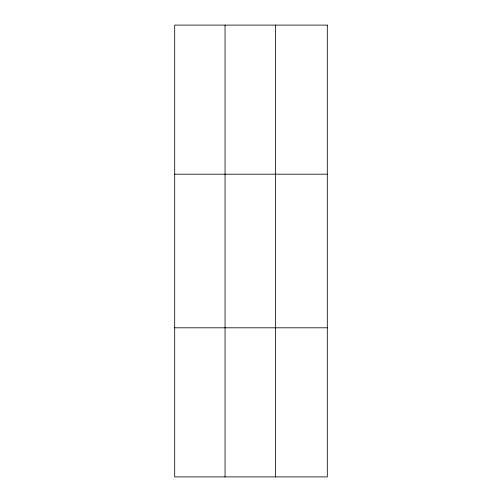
<?xml version="1.0" encoding="UTF-8"?>
<svg xmlns="http://www.w3.org/2000/svg" width="502" height="502" viewBox="0 0 502 502"><rect width="100%" height="100%" fill="white"/><g stroke="black" fill="none" stroke-linecap="round" stroke-linejoin="round"><path stroke-width="0.75" d="M225.053 476.9L225.053 25.1M275.416 476.9L275.416 25.1M174.69 174.194L327.31 174.194M174.69 327.806L327.31 327.806M327.31 25.1L327.31 476.9L174.69 476.9L174.69 25.1L327.31 25.1"/></g></svg>
